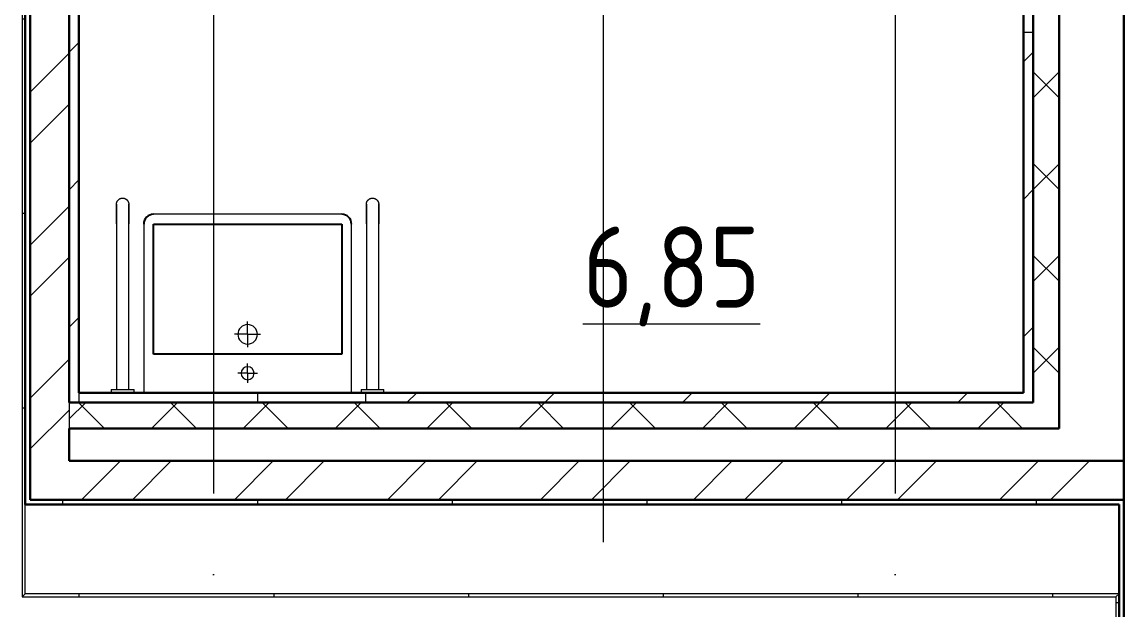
# Model space of a CAD drawing. Header units: millimetres. Extents: x -695119 to 412940, y -249585 to 622758.
# Drawn here: x 26502 to 29897, y 63675 to 65488 of the extents above; entities that cross this region are included whole.
import ezdxf

# ---------------------------------------------------------------- set-up
doc = ezdxf.new("R2010")
doc.units = ezdxf.units.MM
doc.linetypes.add('ADSK_Линия сетки', pattern=[25, 20, -2.5, 0, -2.5])
for name, color, linetype, lineweight in [('Марки помещений', 8, 'Continuous', 20), ('Обобщенные модели', 8, 'Continuous', 18), ('Ограждение', 8, 'Continuous', 9), ('Оси', 252, 'Continuous', 9), ('Стены внутренние', 252, 'Continuous', 18), ('Стены наружные', 252, 'Continuous', 18), ('Стены штриховка', 7, 'Continuous', 9)]:
    doc.layers.add(name, color=color, linetype=linetype, lineweight=lineweight)
doc.layers.add('Узлы', color=7, linetype='Continuous')
doc.styles.add('GOST Common_3', font='', dxfattribs={"height": 3.5})
doc.styles.get('GOST Common_3').set_extended_font_data('GOST type B')
pattern_1 = [(0, (-32121.8, 98), (0, 600), []), (90, (-32121.8, 98), (-600, 4e-14), [])]

# ---------------------------------------------------------------- blocks, each defined once
blk = doc.blocks.new('1 этаж')
at = {"layer": 'Ограждение', "true_color": 0x636466}
h = blk.add_hatch(dxfattribs=at)
h.set_pattern_fill('FP_25', color=251, style=0, pattern_type=2)
h.set_pattern_definition(pattern_1)
h.paths.add_polyline_path([(-18447.8, -17461.7), (-18437.8, -17451.7), (-18437.8, -14251.7), (-18447.8, -14261.7), (-18447.8, -17354.4)])
h = blk.add_hatch(dxfattribs=at)
h.set_pattern_fill('FP_25', color=251, style=0, pattern_type=2)
h.set_pattern_definition(pattern_1)
h.paths.add_polyline_path([(-16540.9, -17461.7), (-15077.8, -17461.7), (-15067.8, -17451.7), (-18437.8, -17451.7), (-18447.8, -17461.7), (-17976, -17461.7)])
h = blk.add_hatch(dxfattribs=at)
h.set_pattern_fill('FP_25', color=251, style=0, pattern_type=2)
h.set_pattern_definition(pattern_1)
h.paths.add_polyline_path([(-15077.8, -20141.7), (-15067.8, -20141.7), (-15067.8, -20041.7), (-15077.8, -20041.7)])
h.paths.add_polyline_path([(-15067.8, -19961.7), (-15067.8, -17451.7), (-15077.8, -17461.7), (-15077.8, -19961.7)])
at = {"layer": 'Обобщенные модели', "color": 251, "true_color": 0x636466}
for p, q in [((-18156.8, -16310.7), (-18156.8, -16821.7)), ((-18118.8, -16821.7), (-18118.8, -16310.7)), ((-17386.8, -16310.7), (-17386.8, -16821.7)), ((-17348.8, -16821.7), (-17348.8, -16310.7)), ((-18172.8, -16821.7), (-18102.8, -16821.7)), ((-18172.8, -16821.7), (-18172.8, -16831.7)), ((-18102.8, -16831.7), (-18102.8, -16821.7)), ((-17402.8, -16821.7), (-17332.8, -16821.7)), ((-17402.8, -16821.7), (-17402.8, -16831.7)), ((-17332.8, -16831.7), (-17332.8, -16821.7))]:
    blk.add_line(p, q, dxfattribs=at)
at = {"layer": 'Обобщенные модели', "color": 251, "true_color": 0x636466, "flags": 128}
for points in [[(-18156.8, -16250.7), (-18156.8, -16250), (-18156.7, -16249.2), (-18156.7, -16248.5), (-18156.6, -16247.7), (-18156.4, -16247), (-18156.3, -16246.2), (-18156.1, -16245.5), (-18155.8, -16244.8), (-18155.6, -16244), (-18155.3, -16243.3), (-18155, -16242.6), (-18154.7, -16242), (-18154.3, -16241.3), (-18153.9, -16240.6), (-18153.5, -16240), (-18153, -16239.4), (-18152.6, -16238.8), (-18152.1, -16238.2), (-18151.6, -16237.6), (-18151, -16237.1), (-18150.5, -16236.6), (-18149.9, -16236.1), (-18149.3, -16235.6), (-18148.7, -16235.2), (-18148.1, -16234.7), (-18147.4, -16234.3), (-18146.8, -16234), (-18146.1, -16233.6), (-18145.4, -16233.3), (-18144.7, -16233), (-18144, -16232.8), (-18143.2, -16232.5), (-18142.5, -16232.3), (-18141.8, -16232.2), (-18141, -16232), (-18140.3, -16231.9), (-18139.5, -16231.8), (-18138.8, -16231.8), (-18138, -16231.7), (-18137.8, -16231.7)], [(-18156.8, -16310.7), (-18156.8, -16308.3), (-18156.8, -16305.9), (-18156.8, -16303.5), (-18156.8, -16301.2), (-18156.8, -16298.8), (-18156.8, -16296.5), (-18156.8, -16294.1), (-18156.8, -16291.9), (-18156.8, -16289.6), (-18156.8, -16287.4), (-18156.8, -16285.2), (-18156.8, -16283), (-18156.8, -16280.9), (-18156.8, -16278.9), (-18156.8, -16276.9), (-18156.8, -16274.9), (-18156.8, -16273), (-18156.8, -16271.2), (-18156.8, -16269.4), (-18156.8, -16267.7), (-18156.8, -16266.1), (-18156.8, -16264.5), (-18156.8, -16263), (-18156.8, -16261.6), (-18156.8, -16260.2), (-18156.8, -16259), (-18156.8, -16257.8), (-18156.8, -16256.7), (-18156.8, -16255.7), (-18156.8, -16254.8), (-18156.8, -16254), (-18156.8, -16253.3), (-18156.8, -16252.6), (-18156.8, -16252.1), (-18156.8, -16251.6), (-18156.8, -16251.2), (-18156.8, -16251), (-18156.8, -16250.8), (-18156.8, -16250.7), (-18156.8, -16250.7)], [(-18156.8, -16250.7), (-18156.8, -16250.8), (-18156.8, -16250.9), (-18156.8, -16251.2), (-18156.8, -16251.5), (-18156.8, -16251.9), (-18156.8, -16252.5), (-18156.8, -16253.1), (-18156.8, -16253.8), (-18156.8, -16254.6), (-18156.8, -16255.5), (-18156.8, -16256.4), (-18156.8, -16257.5), (-18156.8, -16258.7), (-18156.8, -16259.9), (-18156.8, -16261.2), (-18156.8, -16262.6), (-18156.8, -16264.1), (-18156.8, -16265.6), (-18156.8, -16267.2), (-18156.8, -16268.9), (-18156.8, -16270.7), (-18156.8, -16272.5), (-18156.8, -16274.4), (-18156.8, -16276.3), (-18156.8, -16278.3), (-18156.8, -16280.4), (-18156.8, -16282.5), (-18156.8, -16284.6), (-18156.8, -16286.8), (-18156.8, -16289), (-18156.8, -16291.2), (-18156.8, -16293.5), (-18156.8, -16295.8), (-18156.8, -16298.2), (-18156.8, -16300.5), (-18156.8, -16302.9), (-18156.8, -16305.3), (-18156.8, -16307.7), (-18156.8, -16310.1), (-18156.8, -16310.7)], [(-18137.8, -16231.7), (-18137, -16231.7), (-18136.3, -16231.8), (-18135.5, -16231.9), (-18134.8, -16232), (-18134, -16232.1), (-18133.3, -16232.3), (-18132.6, -16232.5), (-18131.8, -16232.7), (-18131.1, -16232.9), (-18130.4, -16233.2), (-18129.7, -16233.5), (-18129, -16233.9), (-18128.4, -16234.2), (-18127.7, -16234.6), (-18127.1, -16235), (-18126.5, -16235.5), (-18125.9, -16236), (-18125.3, -16236.4), (-18124.7, -16237), (-18124.2, -16237.5), (-18123.7, -16238), (-18123.2, -16238.6), (-18122.7, -16239.2), (-18122.2, -16239.8), (-18121.8, -16240.5), (-18121.4, -16241.1), (-18121, -16241.8), (-18120.7, -16242.5), (-18120.4, -16243.1), (-18120.1, -16243.8), (-18119.8, -16244.6), (-18119.6, -16245.3), (-18119.4, -16246), (-18119.2, -16246.8), (-18119.1, -16247.5), (-18119, -16248.3), (-18118.9, -16249), (-18118.8, -16249.8), (-18118.8, -16250.5), (-18118.8, -16250.7)], [(-18118.8, -16310.7), (-18118.8, -16308.3), (-18118.8, -16305.9), (-18118.8, -16303.5), (-18118.8, -16301.2), (-18118.8, -16298.8), (-18118.8, -16296.5), (-18118.8, -16294.1), (-18118.8, -16291.9), (-18118.8, -16289.6), (-18118.8, -16287.4), (-18118.8, -16285.2), (-18118.8, -16283), (-18118.8, -16280.9), (-18118.8, -16278.9), (-18118.8, -16276.9), (-18118.8, -16274.9), (-18118.8, -16273), (-18118.8, -16271.2), (-18118.8, -16269.4), (-18118.8, -16267.7), (-18118.8, -16266.1), (-18118.8, -16264.5), (-18118.8, -16263), (-18118.8, -16261.6), (-18118.8, -16260.2), (-18118.8, -16259), (-18118.8, -16257.8), (-18118.8, -16256.7), (-18118.8, -16255.7), (-18118.8, -16254.8), (-18118.8, -16254), (-18118.8, -16253.3), (-18118.8, -16252.6), (-18118.8, -16252.1), (-18118.8, -16251.6), (-18118.8, -16251.2), (-18118.8, -16251), (-18118.8, -16250.8), (-18118.8, -16250.7), (-18118.8, -16250.7)], [(-18118.8, -16250.7), (-18118.8, -16250.8), (-18118.8, -16250.9), (-18118.8, -16251.2), (-18118.8, -16251.5), (-18118.8, -16251.9), (-18118.8, -16252.5), (-18118.8, -16253.1), (-18118.8, -16253.8), (-18118.8, -16254.6), (-18118.8, -16255.5), (-18118.8, -16256.4), (-18118.8, -16257.5), (-18118.8, -16258.7), (-18118.8, -16259.9), (-18118.8, -16261.2), (-18118.8, -16262.6), (-18118.8, -16264.1), (-18118.8, -16265.6), (-18118.8, -16267.2), (-18118.8, -16268.9), (-18118.8, -16270.7), (-18118.8, -16272.5), (-18118.8, -16274.4), (-18118.8, -16276.3), (-18118.8, -16278.3), (-18118.8, -16280.4), (-18118.8, -16282.5), (-18118.8, -16284.6), (-18118.8, -16286.8), (-18118.8, -16289), (-18118.8, -16291.2), (-18118.8, -16293.5), (-18118.8, -16295.8), (-18118.8, -16298.2), (-18118.8, -16300.5), (-18118.8, -16302.9), (-18118.8, -16305.3), (-18118.8, -16307.7), (-18118.8, -16310.1), (-18118.8, -16310.7)], [(-17386.8, -16250.7), (-17386.8, -16250), (-17386.7, -16249.2), (-17386.7, -16248.5), (-17386.6, -16247.7), (-17386.4, -16247), (-17386.3, -16246.2), (-17386.1, -16245.5), (-17385.8, -16244.8), (-17385.6, -16244), (-17385.3, -16243.3), (-17385, -16242.6), (-17384.7, -16242), (-17384.3, -16241.3), (-17383.9, -16240.6), (-17383.5, -16240), (-17383, -16239.4), (-17382.6, -16238.8), (-17382.1, -16238.2), (-17381.6, -16237.6), (-17381, -16237.1), (-17380.5, -16236.6), (-17379.9, -16236.1), (-17379.3, -16235.6), (-17378.7, -16235.2), (-17378.1, -16234.7), (-17377.4, -16234.3), (-17376.8, -16234), (-17376.1, -16233.6), (-17375.4, -16233.3), (-17374.7, -16233), (-17374, -16232.8), (-17373.2, -16232.5), (-17372.5, -16232.3), (-17371.8, -16232.2), (-17371, -16232), (-17370.3, -16231.9), (-17369.5, -16231.8), (-17368.8, -16231.8), (-17368, -16231.7), (-17367.8, -16231.7)], [(-17386.8, -16310.7), (-17386.8, -16308.3), (-17386.8, -16305.9), (-17386.8, -16303.5), (-17386.8, -16301.2), (-17386.8, -16298.8), (-17386.8, -16296.5), (-17386.8, -16294.1), (-17386.8, -16291.9), (-17386.8, -16289.6), (-17386.8, -16287.4), (-17386.8, -16285.2), (-17386.8, -16283), (-17386.8, -16280.9), (-17386.8, -16278.9), (-17386.8, -16276.9), (-17386.8, -16274.9), (-17386.8, -16273), (-17386.8, -16271.2), (-17386.8, -16269.4), (-17386.8, -16267.7), (-17386.8, -16266.1), (-17386.8, -16264.5), (-17386.8, -16263), (-17386.8, -16261.6), (-17386.8, -16260.2), (-17386.8, -16259), (-17386.8, -16257.8), (-17386.8, -16256.7), (-17386.8, -16255.7), (-17386.8, -16254.8), (-17386.8, -16254), (-17386.8, -16253.3), (-17386.8, -16252.6), (-17386.8, -16252.1), (-17386.8, -16251.6), (-17386.8, -16251.2), (-17386.8, -16251), (-17386.8, -16250.8), (-17386.8, -16250.7), (-17386.8, -16250.7)], [(-17386.8, -16250.7), (-17386.8, -16250.8), (-17386.8, -16250.9), (-17386.8, -16251.2), (-17386.8, -16251.5), (-17386.8, -16251.9), (-17386.8, -16252.5), (-17386.8, -16253.1), (-17386.8, -16253.8), (-17386.8, -16254.6), (-17386.8, -16255.5), (-17386.8, -16256.4), (-17386.8, -16257.5), (-17386.8, -16258.7), (-17386.8, -16259.9), (-17386.8, -16261.2), (-17386.8, -16262.6), (-17386.8, -16264.1), (-17386.8, -16265.6), (-17386.8, -16267.2), (-17386.8, -16268.9), (-17386.8, -16270.7), (-17386.8, -16272.5), (-17386.8, -16274.4), (-17386.8, -16276.3), (-17386.8, -16278.3), (-17386.8, -16280.4), (-17386.8, -16282.5), (-17386.8, -16284.6), (-17386.8, -16286.8), (-17386.8, -16289), (-17386.8, -16291.2), (-17386.8, -16293.5), (-17386.8, -16295.8), (-17386.8, -16298.2), (-17386.8, -16300.5), (-17386.8, -16302.9), (-17386.8, -16305.3), (-17386.8, -16307.7), (-17386.8, -16310.1), (-17386.8, -16310.7)], [(-17367.8, -16231.7), (-17367, -16231.7), (-17366.3, -16231.8), (-17365.5, -16231.9), (-17364.8, -16232), (-17364, -16232.1), (-17363.3, -16232.3), (-17362.6, -16232.5), (-17361.8, -16232.7), (-17361.1, -16232.9), (-17360.4, -16233.2), (-17359.7, -16233.5), (-17359, -16233.9), (-17358.4, -16234.2), (-17357.7, -16234.6), (-17357.1, -16235), (-17356.5, -16235.5), (-17355.9, -16236), (-17355.3, -16236.4), (-17354.7, -16237), (-17354.2, -16237.5), (-17353.7, -16238), (-17353.2, -16238.6), (-17352.7, -16239.2), (-17352.2, -16239.8), (-17351.8, -16240.5), (-17351.4, -16241.1), (-17351, -16241.8), (-17350.7, -16242.5), (-17350.4, -16243.1), (-17350.1, -16243.8), (-17349.8, -16244.6), (-17349.6, -16245.3), (-17349.4, -16246), (-17349.2, -16246.8), (-17349.1, -16247.5), (-17349, -16248.3), (-17348.9, -16249), (-17348.8, -16249.8), (-17348.8, -16250.5), (-17348.8, -16250.7)], [(-17348.8, -16310.7), (-17348.8, -16308.3), (-17348.8, -16305.9), (-17348.8, -16303.5), (-17348.8, -16301.2), (-17348.8, -16298.8), (-17348.8, -16296.5), (-17348.8, -16294.1), (-17348.8, -16291.9), (-17348.8, -16289.6), (-17348.8, -16287.4), (-17348.8, -16285.2), (-17348.8, -16283), (-17348.8, -16280.9), (-17348.8, -16278.9), (-17348.8, -16276.9), (-17348.8, -16274.9), (-17348.8, -16273), (-17348.8, -16271.2), (-17348.8, -16269.4), (-17348.8, -16267.7), (-17348.8, -16266.1), (-17348.8, -16264.5), (-17348.8, -16263), (-17348.8, -16261.6), (-17348.8, -16260.2), (-17348.8, -16259), (-17348.8, -16257.8), (-17348.8, -16256.7), (-17348.8, -16255.7), (-17348.8, -16254.8), (-17348.8, -16254), (-17348.8, -16253.3), (-17348.8, -16252.6), (-17348.8, -16252.1), (-17348.8, -16251.6), (-17348.8, -16251.2), (-17348.8, -16251), (-17348.8, -16250.8), (-17348.8, -16250.7), (-17348.8, -16250.7)], [(-17348.8, -16250.7), (-17348.8, -16250.8), (-17348.8, -16250.9), (-17348.8, -16251.2), (-17348.8, -16251.5), (-17348.8, -16251.9), (-17348.8, -16252.5), (-17348.8, -16253.1), (-17348.8, -16253.8), (-17348.8, -16254.6), (-17348.8, -16255.5), (-17348.8, -16256.4), (-17348.8, -16257.5), (-17348.8, -16258.7), (-17348.8, -16259.9), (-17348.8, -16261.2), (-17348.8, -16262.6), (-17348.8, -16264.1), (-17348.8, -16265.6), (-17348.8, -16267.2), (-17348.8, -16268.9), (-17348.8, -16270.7), (-17348.8, -16272.5), (-17348.8, -16274.4), (-17348.8, -16276.3), (-17348.8, -16278.3), (-17348.8, -16280.4), (-17348.8, -16282.5), (-17348.8, -16284.6), (-17348.8, -16286.8), (-17348.8, -16289), (-17348.8, -16291.2), (-17348.8, -16293.5), (-17348.8, -16295.8), (-17348.8, -16298.2), (-17348.8, -16300.5), (-17348.8, -16302.9), (-17348.8, -16305.3), (-17348.8, -16307.7), (-17348.8, -16310.1), (-17348.8, -16310.7)]]:
    blk.add_lwpolyline(points, dxfattribs=at)
at = {"layer": 'Ограждение', "color": 251, "true_color": 0x636466}
for p, q in [((-18447.8, -14261.7), (-18447.8, -17461.7)), ((-18437.8, -17451.7), (-18437.8, -17176.7)), ((-18437.8, -17451.7), (-18447.8, -17461.7)), ((-18447.8, -17461.7), (-15077.8, -17461.7)), ((-15067.8, -17451.7), (-18437.8, -17451.7)), ((-15067.8, -17451.7), (-15077.8, -17461.7)), ((-15077.8, -17461.7), (-15077.8, -19961.9))]:
    blk.add_line(p, q, dxfattribs=at)
at = {"layer": 'Оси', "color": 251, "linetype": 'ADSK_Линия сетки', "ltscale": 100, "true_color": 0x636466}
for p, q in [((-16657.8, 32208.9), (-16657.8, -33767.9)), ((-17857.8, -2641.7), (-17857.8, -33767.9)), ((-15757.8, -2641.7), (-15757.8, -32497.9))]:
    blk.add_line(p, q, dxfattribs=at)
at = {"layer": 'Стены внутренние', "color": 251, "lineweight": 30, "true_color": 0x636466}
blk.add_line((-15052.8, -13961.7), (-15052.8, -17041.7), dxfattribs=at)
at = {"layer": 'Стены наружные', "color": 251, "lineweight": 30, "true_color": 0x636466}
for p, q in [((-18437.8, -13976.7), (-18437.8, -17176.7)), ((-18422.8, -13961.7), (-18422.8, -17161.7)), ((-18302.8, -16861.7), (-18302.8, -13961.7)), ((-15252.8, -16941.7), (-15252.8, -13961.7)), ((-18272.8, -16831.7), (-18272.8, -13991.7)), ((-15332.8, -14806.7), (-15332.8, -16861.7)), ((-15362.8, -14836.7), (-15362.8, -16831.7)), ((-15362.8, -16831.7), (-18272.8, -16831.7)), ((-15332.8, -16861.7), (-18302.8, -16861.7)), ((-18302.8, -17041.7), (-18302.8, -16941.7)), ((-18302.8, -16941.7), (-15252.8, -16941.7)), ((-15052.8, -17041.7), (-18302.8, -17041.7)), ((-15052.8, -20041.7), (-15052.8, -17041.7)), ((-18437.8, -17176.7), (-15067.8, -17176.7)), ((-18422.8, -17161.7), (-15052.8, -17161.7)), ((-15067.8, -17176.7), (-15067.8, -19961.7))]:
    blk.add_line(p, q, dxfattribs=at)
at = {"layer": 'Стены наружные', "color": 251, "linetype": 'Continuous', "lineweight": 9, "true_color": 0x636466}
for p, q in [((-18302.8, -15781.5), (-18272.8, -15751.5)), ((-18422.8, -15905.2), (-18302.8, -15785.2)), ((-15362.8, -15811.3), (-15332.8, -15781.3)), ((-15252.8, -15922.5), (-15332.8, -15842.5)), ((-15332.8, -15922.7), (-15252.8, -15842.7)), ((-18422.8, -16062.3), (-18302.8, -15942.3)), ((-15252.8, -16205.3), (-15332.8, -16125.3)), ((-15332.8, -16205.6), (-15252.8, -16125.6)), ((-18302.8, -16205.7), (-18272.8, -16175.7)), ((-15362.8, -16235.6), (-15332.8, -16205.6)), ((-18422.8, -16376.6), (-18302.8, -16256.6)), ((-18422.8, -16533.8), (-18302.8, -16413.8)), ((-15252.8, -16488.2), (-15332.8, -16408.2)), ((-15332.8, -16488.4), (-15252.8, -16408.4)), ((-18302.8, -16630), (-18272.8, -16600)), ((-15362.8, -16659.8), (-15332.8, -16629.8)), ((-15252.8, -16771), (-15332.8, -16691)), ((-15332.8, -16771.3), (-15252.8, -16691.3)), ((-18422.8, -16848.1), (-18302.8, -16728.1)), ((-17721.8, -16861.7), (-17721.8, -16831.7)), ((-17261.8, -16861.7), (-17231.8, -16831.7)), ((-16837.5, -16861.7), (-16807.5, -16831.7)), ((-16413.2, -16861.7), (-16383.2, -16831.7)), ((-15989, -16861.7), (-15959, -16831.7)), ((-15564.7, -16861.7), (-15534.7, -16831.7)), ((-18302.8, -16912.8), (-18251.7, -16861.7)), ((-18193.4, -16941.7), (-18273.4, -16861.7)), ((-18048.9, -16941.7), (-17968.9, -16861.7)), ((-17910.5, -16941.7), (-17990.5, -16861.7)), ((-17766, -16941.7), (-17686, -16861.7)), ((-17627.7, -16941.7), (-17707.7, -16861.7)), ((-17483.2, -16941.7), (-17403.2, -16861.7)), ((-17344.8, -16941.7), (-17424.8, -16861.7)), ((-17200.3, -16941.7), (-17120.3, -16861.7)), ((-17062, -16941.7), (-17142, -16861.7)), ((-16917.5, -16941.7), (-16837.5, -16861.7)), ((-16779.1, -16941.7), (-16859.1, -16861.7)), ((-16634.6, -16941.7), (-16554.6, -16861.7)), ((-16496.3, -16941.7), (-16576.3, -16861.7)), ((-16351.8, -16941.7), (-16271.8, -16861.7)), ((-16213.5, -16941.7), (-16293.5, -16861.7)), ((-16069, -16941.7), (-15989, -16861.7)), ((-15930.6, -16941.7), (-16010.6, -16861.7)), ((-15786.1, -16941.7), (-15706.1, -16861.7)), ((-15647.8, -16941.7), (-15727.8, -16861.7)), ((-15503.3, -16941.7), (-15423.3, -16861.7)), ((-15364.9, -16941.7), (-15444.9, -16861.7)), ((-18422.8, -17005.3), (-18302.8, -16885.3)), ((-18265, -17161.7), (-18145.6, -17042.4)), ((-18107.8, -17161.7), (-17988.4, -17042.3)), ((-17793.5, -17161.7), (-17674.1, -17042.3)), ((-17636.4, -17161.7), (-17516.9, -17042.2)), ((-17322, -17161.7), (-17202.5, -17042.2)), ((-17164.9, -17161.7), (-17045.3, -17042.1)), ((-16850.6, -17161.7), (-16730.9, -17042.1)), ((-16693.4, -17161.7), (-16573.7, -17042.1)), ((-16379.1, -17161.7), (-16259.4, -17042)), ((-16222, -17161.7), (-16102.2, -17042)), ((-15907.7, -17161.7), (-15787.8, -17041.9)), ((-15750.5, -17161.7), (-15630.6, -17041.9)), ((-15436.2, -17161.7), (-15316.2, -17041.8)), ((-15279, -17161.7), (-15159.1, -17041.8)), ((-18321.8, -17176.7), (-18321.8, -17161.7)), ((-17721.8, -17176.7), (-17721.8, -17161.7)), ((-17121.8, -17176.7), (-17121.8, -17161.7)), ((-16521.8, -17176.7), (-16521.8, -17161.7)), ((-15921.8, -17176.7), (-15921.8, -17161.7)), ((-15321.8, -17176.7), (-15321.8, -17161.7))]:
    blk.add_line(p, q, dxfattribs=at)
at = {"layer": 'Стены штриховка', "color": 251, "true_color": 0x636466}
for p, q in [((-15332.8, -15720.7), (-15362.8, -15720.7)), ((-18272.8, -16831.7), (-18272.8, -16861.7)), ((-17388.8, -16861.7), (-17388.8, -16831.7)), ((-18302.8, -16861.7), (-18302.8, -16941.7))]:
    blk.add_line(p, q, dxfattribs=at)
at = {"layer": 'Узлы', "color": 251, "lineweight": 9, "true_color": 0x636466}
for p, q in [((-17752.8, -16281.7), (-18042.8, -16281.7)), ((-17462.8, -16281.7), (-17752.8, -16281.7)), ((-18072.8, -16311.7), (-18072.8, -16831.7)), ((-17432.8, -16831.7), (-17432.8, -16311.7)), ((-17752.8, -16651.7), (-17752.8, -16611.7)), ((-17752.8, -16651.7), (-17792.8, -16651.7)), ((-17752.8, -16651.7), (-17752.8, -16691.7)), ((-17752.8, -16651.7), (-17712.8, -16651.7)), ((-17752.8, -16771.7), (-17752.8, -16741.7)), ((-17752.8, -16771.7), (-17782.8, -16771.7)), ((-17752.8, -16771.7), (-17752.8, -16801.7)), ((-17752.8, -16771.7), (-17722.8, -16771.7))]:
    blk.add_line(p, q, dxfattribs=at)
at = {"layer": 'Узлы', "color": 251, "true_color": 0x636466}
for p, q in [((-18042.8, -16712.7), (-18042.8, -16311.7)), ((-18042.8, -16311.7), (-17462.8, -16311.7)), ((-17462.8, -16311.7), (-17462.8, -16712.7)), ((-17462.8, -16712.7), (-18042.8, -16712.7))]:
    blk.add_line(p, q, dxfattribs=at)
for centre, start, end in [((-18042.8, -16311.7), 90, 180), ((-17462.8, -16311.7), 0, 90)]:
    blk.add_arc(centre, 30, start, end, dxfattribs=at)
at = {"layer": 'Узлы', "color": 251, "lineweight": 9, "true_color": 0x636466}
for centre, radius, start, end in [((-17752.8, -16651.7), 30, 90, 180), ((-17752.8, -16651.7), 30, 0, 90), ((-17752.8, -16651.7), 30, 180, 270), ((-17752.8, -16651.7), 30, 270, 0.0077), ((-17752.8, -16771.7), 20, 90, 180), ((-17752.8, -16771.7), 20, 0, 90), ((-17752.8, -16771.7), 20, 180, 270), ((-17752.8, -16771.7), 20, 270, 0.0116)]:
    blk.add_arc(centre, radius, start, end, dxfattribs=at)
at = {"layer": 'Марки помещений', "color": 251, "true_color": 0x636466, "style": 'GOST Common_3', "width": 0.9}
blk.add_text('%%U6,85', height=250, dxfattribs=at).set_placement((-16720.4, -16569.3))

msp = doc.modelspace()

# ---------------------------------------------------------------- block references
msp.add_blockref('1 этаж', (44950.089, 81176.937))

doc.saveas('drawing.dxf')
